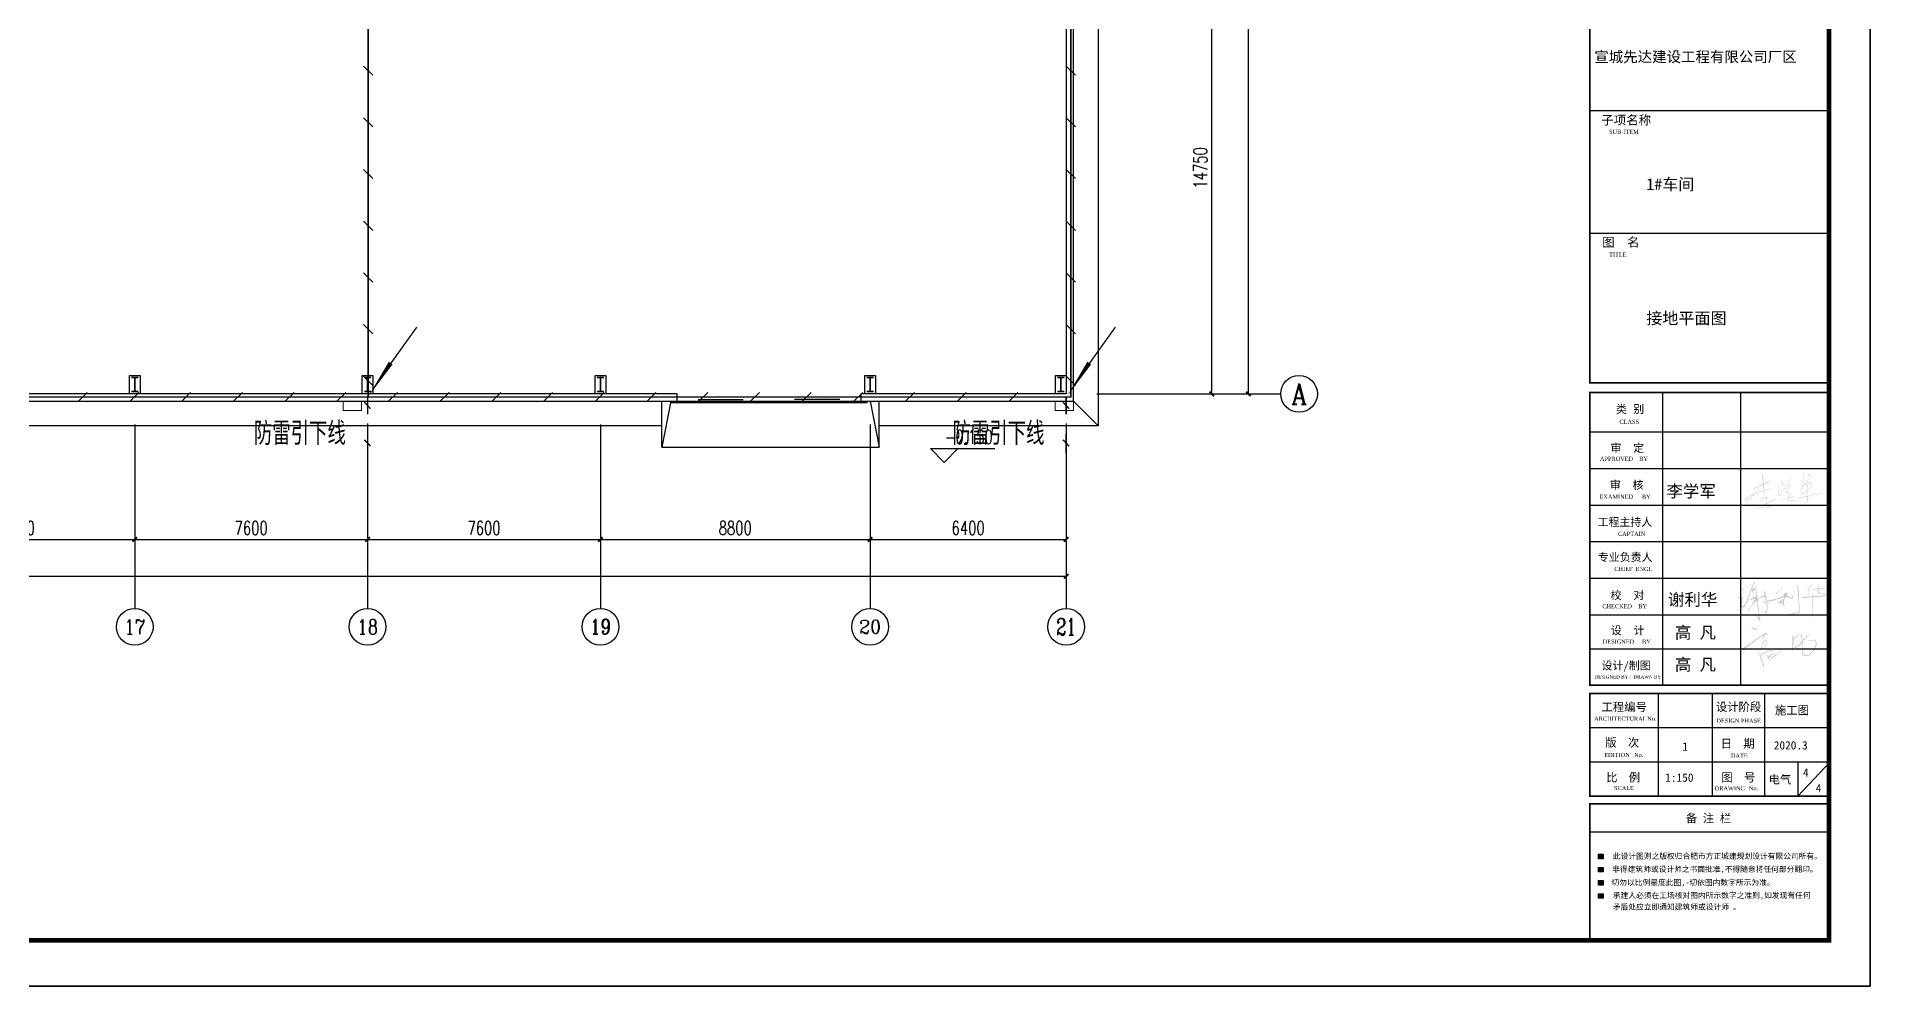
# Model space of a CAD drawing. Extents: x 54907 to 703237, y -798661 to -546661.
# Drawn here: x 195762 to 255607, y -798661 to -767673 of the extents above; entities that cross this region are included whole.
import ezdxf
from ezdxf.enums import TextEntityAlignment as Align

# ---------------------------------------------------------------- set-up
doc = ezdxf.new("R2010")
doc.units = 0
doc.header["$LTSCALE"] = 1000
doc.header["$MEASUREMENT"] = 0
for name, pattern in [('2', [1500.01, 1500, -0.01]), ('ACAD_ISO04W100', [30.5, 24, -3, 0.5, -3]), ('CENTER2', [28.575, 19.05, -3.175, 3.175, -3.175]), ('DASHDOT2', [0.5, 0.25, -0.125, 0, -0.125]), ('DOTE', [2.42, 2, -0.2, 0.02, -0.2])]:
    doc.linetypes.add(name, pattern=pattern)
for name, color, linetype in [('1', 140, 'Continuous'), ('AXIS', 3, 'Continuous'), ('AXIS_TEXT', 7, 'Continuous'), ('DIM_ELEV', 3, 'Continuous'), ('HATCH', 254, 'Continuous'), ('PUB_TEXT', 7, 'Continuous'), ('PUB_TITLE', 4, 'Continuous'), ('SHTLN', 4, 'Continuous'), ('STAIR', 2, 'Continuous'), ('TEXT', 7, 'Continuous'), ('WALL', 5, 'Continuous'), ('WINDOW', 4, 'Continuous'), ('WIRE', 4, 'Continuous'), ('WIRE-接地', 4, 'Continuous'), ('干线', 1, 'Continuous')]:
    doc.layers.add(name, color=color, linetype=linetype)
doc.layers.add('yichutu', color=7, linetype='Continuous', true_color=0xffffff, plot=False)
doc.styles.add('_HZTXT', font='txt.shx', dxfattribs={"width": 0.8, "bigfont": 'hztxt.shx'})
doc.styles.add('_TCH_AXIS', font='COMPLEX', dxfattribs={"bigfont": 'GBCBIG'})
doc.styles.add('_TCH_DIM', font='SIMPLEX', dxfattribs={"bigfont": 'GBCBIG'})
doc.styles.add('_TCH_DIM_T3', font='SIMPLEX', dxfattribs={"width": 0.705882, "bigfont": 'GBCBIG'})
doc.styles.add('COMPLEX', font='COMPLEX')
doc.styles.add('GHF', font='times.ttf')
doc.styles.add('STYLE1', font='simhei.ttf', dxfattribs={"width": 0.8})
doc.styles.add('仿宋', font='')
doc.styles.get('仿宋').set_extended_font_data('NSimSun')
doc.dimstyles.new('_TCH_ARCH&&150', dxfattribs={"dimtxt": 446.25, "dimasz": 150, "dimexe": 375, "dimexo": 450, "dimgap": 150, "dimtad": 1, "dimdec": 0, "dimzin": 0, "dimdsep": 46, "dimtxsty": '_TCH_DIM_T3', "dimblk": 'ARCHTICK', "dimcen": 0.09, "dimclrt": 7, "dimazin": 2, "dimtfac": 1, "dimtdec": 0, "dimtix": 1, "dimtmove": 2, "dimatfit": 3, "dimldrblk": 'ARCHTICK', "dimfxl": 0, "dimtolj": 1, "dimtzin": 0, "dimarcsym": 0})

# ---------------------------------------------------------------- blocks, each defined once
blk = doc.blocks.new('hrththe')
h = blk.add_hatch(color=2)
h.paths.add_polyline_path([(641672, -50401), (641728, -50401), (641728, -50809), (641672, -50809)])
h.paths.add_polyline_path([(641588, -50809), (641812, -50809), (641812, -50865), (641588, -50865)])
h.paths.add_polyline_path([(641588, -50345), (641812, -50345), (641812, -50401), (641588, -50401)])
at = {"layer": 'PUB_TEXT'}
for p, q in [((641523, -50911), (641523, -50311)), ((641523, -50311), (641873, -50311)), ((641873, -50311), (641873, -50911)), ((641873, -50911), (641523, -50911))]:
    blk.add_line(p, q, dxfattribs=at)
blk = doc.blocks.new('$TelecSys$00000008')
blk.add_line((0.4, 0.4), (-0.4, -0.4))
blk = doc.blocks.new('A$C68CB3DC8')
at = {"layer": '干线', "color": 3, "const_width": 30}
for points in [[(3494, 2747), (2846, 1842)], [(2423, 1222), (2423, 1222), (2423, 848)], [(2353, 1114), (2489, 972)], [(2423, 426), (2423, 0)], [(2424, 654), (2424, 632)], [(2353, 297), (2489, 154)]]:
    blk.add_lwpolyline(points, dxfattribs=at)
at = {"layer": '干线', "color": 3}
blk.add_lwpolyline([(2926, 1965, 100, 0, 0), (2430, 1226, 0, 0, 0)], format="xyseb", dxfattribs=at)
at = {"layer": '干线', "color": 3, "style": '_HZTXT', "width": 0.8}
blk.add_text('防雷引下线', height=500, dxfattribs=at).set_placement((-50, 184))
blk = doc.blocks.new('A$C6C2C53EF')
at = {"layer": 'WIRE', "linetype": 'ACAD_ISO04W100'}
blk.add_blockref('A$C68CB3DC8', (0, 0), dxfattribs=at)
blk = doc.blocks.new('A$C3D1F14FF')
at = {"layer": 'WIRE'}
blk.add_blockref('A$C6C2C53EF', (0, 0), dxfattribs=at)
blk = doc.blocks.new('A$C0C6F3D66')
at = {"layer": 'WIRE', "linetype": 'DASHDOT2'}
blk.add_blockref('A$C3D1F14FF', (0, 0), dxfattribs=at)
blk = doc.blocks.new('A$C00130645')
at = {"layer": 'WIRE', "linetype": 'DOTE'}
blk.add_blockref('A$C0C6F3D66', (0, 0), dxfattribs=at)
blk = doc.blocks.new('A$C64716EA1')
at = {"layer": 'WIRE', "linetype": 'DASHDOT2'}
blk.add_blockref('A$C00130645', (0, 0), dxfattribs=at)
blk = doc.blocks.new('A$C35FE38DF')
at = {"layer": 'WIRE', "linetype": '2'}
blk.add_blockref('A$C64716EA1', (0, 0), dxfattribs=at)
blk = doc.blocks.new('A$C0EB32356')
at = {"layer": 'WIRE', "linetype": '2', "xscale": 1.5, "yscale": 1.5, "zscale": 1.5}
blk.add_blockref('A$C35FE38DF', (0, 0), dxfattribs=at)
blk = doc.blocks.new('A$C44B31DE4')
at = {"layer": 'WIRE', "linetype": 'CENTER2'}
blk.add_blockref('A$C0EB32356', (0, 0), dxfattribs=at)
blk = doc.blocks.new('*U83')
at = {"layer": 'PUB_TEXT', "style": 'STYLE1'}
blk.add_text('备 注 栏', height=180, dxfattribs=at).set_placement((503976, -819747))
blk = doc.blocks.new('yct-1337-420-200550-63000-150-2010.0')
at = {"layer": 'yichutu', "color": 7, "true_color": 0xffffff}
blk.add_lwpolyline([(0, 0), (0, 63000), (200550, 63000), (200550, 0)], close=True, dxfattribs=at)
blk = doc.blocks.new('_ArchTick')
at = {"color": 0, "linetype": 'ByBlock', "const_width": 0.4}
blk.add_lwpolyline([(-0.5, -0.5), (0.5, 0.5)], dxfattribs=at)
blk = doc.blocks.new('*D193')
at = {"layer": 'AXIS', "color": 0, "lineweight": -2}
for p, q in [((230812, -764579), (234487, -764579)), ((234112, -779329), (234112, -764579)), ((230812, -779329), (234487, -779329))]:
    blk.add_line(p, q, dxfattribs=at)
at = {"layer": 'Defpoints', "color": 0}
for p in [(230362, -764579), (234112, -764579), (230362, -779329)]:
    blk.add_point(p, dxfattribs=at)
at = {"layer": 'AXIS', "color": 0, "lineweight": -2, "xscale": 150, "yscale": 150, "zscale": 150}
for p, rotation in [((234112, -764579), 90), ((234112, -779329), 270)]:
    blk.add_blockref('_ArchTick', p, dxfattribs=dict(at, rotation=rotation))
at = {"layer": 'AXIS', "color": 7, "insert": (233739, -771954), "char_height": 446.2, "attachment_point": 5, "rotation": 90, "style": '_TCH_DIM_T3'}
blk.add_mtext('\\A1;14750', dxfattribs=at)
blk = doc.blocks.new('*D195')
at = {"layer": 'AXIS', "color": 0, "lineweight": -2}
for p, q in [((230812, -749829), (235687, -749829)), ((235312, -779329), (235312, -749829)), ((230812, -779329), (235687, -779329))]:
    blk.add_line(p, q, dxfattribs=at)
at = {"layer": 'Defpoints', "color": 0}
for p in [(230362, -749829), (235312, -749829), (230362, -779329)]:
    blk.add_point(p, dxfattribs=at)
at = {"layer": 'AXIS', "color": 0, "lineweight": -2, "xscale": 150, "yscale": 150, "zscale": 150}
for p, rotation in [((235312, -749829), 90), ((235312, -779329), 270)]:
    blk.add_blockref('_ArchTick', p, dxfattribs=dict(at, rotation=rotation))
at = {"layer": 'AXIS', "color": 7, "insert": (234939, -764579), "char_height": 446.2, "attachment_point": 5, "rotation": 90, "style": '_TCH_DIM_T3'}
blk.add_mtext('\\A1;29500', dxfattribs=at)
blk = doc.blocks.new('*D235')
at = {"layer": 'AXIS', "color": 0, "lineweight": -2}
for p, q in [((191362, -780779), (191362, -784454)), ((198962, -780779), (198962, -784454)), ((191362, -784079), (198962, -784079))]:
    blk.add_line(p, q, dxfattribs=at)
at = {"layer": 'Defpoints', "color": 0}
for p in [(191362, -780329), (198962, -780329), (198962, -784079)]:
    blk.add_point(p, dxfattribs=at)
at = {"layer": 'AXIS', "color": 0, "lineweight": -2, "xscale": 150, "yscale": 150, "zscale": 150, "rotation": 180}
blk.add_blockref('_ArchTick', (191362, -784079), dxfattribs=at)
at = {"layer": 'AXIS', "color": 0, "lineweight": -2, "xscale": 150, "yscale": 150, "zscale": 150}
blk.add_blockref('_ArchTick', (198962, -784079), dxfattribs=at)
at = {"layer": 'AXIS', "color": 7, "insert": (195162, -783706), "char_height": 446.2, "attachment_point": 5, "style": '_TCH_DIM_T3'}
blk.add_mtext('\\A1;7600', dxfattribs=at)
blk = doc.blocks.new('*D236')
at = {"layer": 'AXIS', "color": 0, "lineweight": -2}
for p, q in [((198962, -780779), (198962, -784454)), ((206562, -780779), (206562, -784454)), ((198962, -784079), (206562, -784079))]:
    blk.add_line(p, q, dxfattribs=at)
at = {"layer": 'Defpoints', "color": 0}
for p in [(198962, -780329), (206562, -780329), (206562, -784079)]:
    blk.add_point(p, dxfattribs=at)
at = {"layer": 'AXIS', "color": 0, "lineweight": -2, "xscale": 150, "yscale": 150, "zscale": 150, "rotation": 180}
blk.add_blockref('_ArchTick', (198962, -784079), dxfattribs=at)
at = {"layer": 'AXIS', "color": 0, "lineweight": -2, "xscale": 150, "yscale": 150, "zscale": 150}
blk.add_blockref('_ArchTick', (206562, -784079), dxfattribs=at)
at = {"layer": 'AXIS', "color": 7, "insert": (202762, -783706), "char_height": 446.2, "attachment_point": 5, "style": '_TCH_DIM_T3'}
blk.add_mtext('\\A1;7600', dxfattribs=at)
blk = doc.blocks.new('*D237')
at = {"layer": 'AXIS', "color": 0, "lineweight": -2}
for p, q in [((206562, -780779), (206562, -784454)), ((214162, -780779), (214162, -784454)), ((206562, -784079), (214162, -784079))]:
    blk.add_line(p, q, dxfattribs=at)
at = {"layer": 'Defpoints', "color": 0}
for p in [(206562, -780329), (214162, -780329), (214162, -784079)]:
    blk.add_point(p, dxfattribs=at)
at = {"layer": 'AXIS', "color": 0, "lineweight": -2, "xscale": 150, "yscale": 150, "zscale": 150, "rotation": 180}
blk.add_blockref('_ArchTick', (206562, -784079), dxfattribs=at)
at = {"layer": 'AXIS', "color": 0, "lineweight": -2, "xscale": 150, "yscale": 150, "zscale": 150}
blk.add_blockref('_ArchTick', (214162, -784079), dxfattribs=at)
at = {"layer": 'AXIS', "color": 7, "insert": (210362, -783706), "char_height": 446.2, "attachment_point": 5, "style": '_TCH_DIM_T3'}
blk.add_mtext('\\A1;7600', dxfattribs=at)
blk = doc.blocks.new('*D238')
at = {"layer": 'AXIS', "color": 0, "lineweight": -2}
for p, q in [((214162, -780779), (214162, -784454)), ((222962, -780779), (222962, -784454)), ((214162, -784079), (222962, -784079))]:
    blk.add_line(p, q, dxfattribs=at)
at = {"layer": 'Defpoints', "color": 0}
for p in [(214162, -780329), (222962, -780329), (222962, -784079)]:
    blk.add_point(p, dxfattribs=at)
at = {"layer": 'AXIS', "color": 0, "lineweight": -2, "xscale": 150, "yscale": 150, "zscale": 150, "rotation": 180}
blk.add_blockref('_ArchTick', (214162, -784079), dxfattribs=at)
at = {"layer": 'AXIS', "color": 0, "lineweight": -2, "xscale": 150, "yscale": 150, "zscale": 150}
blk.add_blockref('_ArchTick', (222962, -784079), dxfattribs=at)
at = {"layer": 'AXIS', "color": 7, "insert": (218562, -783706), "char_height": 446.2, "attachment_point": 5, "style": '_TCH_DIM_T3'}
blk.add_mtext('\\A1;8800', dxfattribs=at)
blk = doc.blocks.new('*D239')
at = {"layer": 'AXIS', "color": 0, "lineweight": -2}
for p, q in [((222962, -780779), (222962, -784454)), ((229362, -780779), (229362, -784454)), ((222962, -784079), (229362, -784079))]:
    blk.add_line(p, q, dxfattribs=at)
at = {"layer": 'Defpoints', "color": 0}
for p in [(222962, -780329), (229362, -780329), (229362, -784079)]:
    blk.add_point(p, dxfattribs=at)
at = {"layer": 'AXIS', "color": 0, "lineweight": -2, "xscale": 150, "yscale": 150, "zscale": 150, "rotation": 180}
blk.add_blockref('_ArchTick', (222962, -784079), dxfattribs=at)
at = {"layer": 'AXIS', "color": 0, "lineweight": -2, "xscale": 150, "yscale": 150, "zscale": 150}
blk.add_blockref('_ArchTick', (229362, -784079), dxfattribs=at)
at = {"layer": 'AXIS', "color": 7, "insert": (226162, -783706), "char_height": 446.2, "attachment_point": 5, "style": '_TCH_DIM_T3'}
blk.add_mtext('\\A1;6400', dxfattribs=at)
blk = doc.blocks.new('*D240')
at = {"layer": 'AXIS', "color": 0, "lineweight": -2}
for p, q in [((77362, -780779), (77362, -785654)), ((229362, -780779), (229362, -785654)), ((77362, -785279), (229362, -785279))]:
    blk.add_line(p, q, dxfattribs=at)
at = {"layer": 'Defpoints', "color": 0}
for p in [(77362, -780329), (229362, -780329), (229362, -785279)]:
    blk.add_point(p, dxfattribs=at)
at = {"layer": 'AXIS', "color": 0, "lineweight": -2, "xscale": 150, "yscale": 150, "zscale": 150, "rotation": 180}
blk.add_blockref('_ArchTick', (77362, -785279), dxfattribs=at)
at = {"layer": 'AXIS', "color": 0, "lineweight": -2, "xscale": 150, "yscale": 150, "zscale": 150}
blk.add_blockref('_ArchTick', (229362, -785279), dxfattribs=at)
at = {"layer": 'AXIS', "color": 7, "insert": (153362, -784906), "char_height": 446.2, "attachment_point": 5, "style": '_TCH_DIM_T3'}
blk.add_mtext('\\A1;152000', dxfattribs=at)
blk = doc.blocks.new('_AXISO')
blk.add_circle((0, 0), 0.5)
at = {"layer": 'AXIS_TEXT', "style": 'COMPLEX', "width": 1.041667}
blk.add_attdef('A', text='', height=0.56, dxfattribs=at).set_placement((-0.25, -0.28), (0.25, -0.28), align=Align.FIT)
blk = doc.blocks.new('$DorLib2D$00000130')
at = {"color": 0, "linetype": 'Continuous'}
for p, q in [((-0.5333, 0.6601), (-0.5333, 0.5127)), ((0, 0.6601), (-0.5333, 0.6601)), ((0, 0.5127), (0, 0.6601)), ((0.5333, 0.6601), (0, 0.6601)), ((0.5333, 0.6601), (0.5333, 0.5127)), ((0, 0.5127), (-0.5333, 0.5127)), ((0.5333, 0.5127), (0, 0.5127)), ((-0.3853, 0.2694), (-0.1396, 0.2694)), ((-0.3853, 0.2694), (-0.2999, 0.2144)), ((-0.2999, 0.2144), (-0.2999, 0.2694)), ((0.3853, 0.2694), (0.1396, 0.2694)), ((0.2999, 0.2144), (0.2999, 0.2694)), ((0.3853, 0.2694), (0.2999, 0.2144))]:
    blk.add_line(p, q, dxfattribs=at)

msp = doc.modelspace()

# ---------------------------------------------------------------- hatches: boundary and pattern name
for points in [[(246738.2, -794497.8), (246882.3, -794497.8), (246882.3, -794353.8), (246738.2, -794353.8)], [(246738.2, -794926.7), (246882.3, -794926.7), (246882.3, -794782.8), (246738.2, -794782.8)], [(246738.2, -795355.7), (246882.3, -795355.7), (246882.3, -795211.7), (246738.2, -795211.7)], [(246738.2, -795784.6), (246882.3, -795784.6), (246882.3, -795640.7), (246738.2, -795640.7)]]:
    msp.add_hatch(color=256).paths.add_polyline_path(points)
at = {"layer": 'HATCH'}
h = msp.add_hatch(color=256, dxfattribs=at)
h.paths.add_polyline_path([(253188.2, -782816.7), (253183.9, -782819.7), (252950, -782815.7), (252867.3, -782813.2), (252753.4, -782809.4), (252731.8, -782806.5), (252752.3, -782798.5), (252907.1, -782755.3), (252910.5, -782784.3), (252929.3, -782796.3), (253049, -782802.7), (253100.7, -782804.3), (253132.7, -782807.4), (253150.6, -782807.1), (253165.3, -782810.2), (253184.3, -782812.5)], flags=16)
h.paths.add_polyline_path([(253564.9, -782465.6), (253549.9, -782474.7), (253541.8, -782455.6), (253557.9, -782317.4), (253572.9, -782264.3), (253602, -782244.3), (253638.1, -782249.3), (253681.2, -782262.3), (253679.2, -782300.4), (253637.1, -782373.5), (253590, -782442.6)], flags=16)
h.paths.add_polyline_path([(253590.3, -781961.5), (253563.5, -781962), (253553.1, -781973.6), (253549.4, -781971.1), (253553.7, -781953.4), (253567.1, -781944.8), (253592.2, -781947.3), (253639.3, -781958.9), (253653.4, -781987), (253653.4, -782005.4), (253647.3, -782035.3), (253635.1, -782058.6), (253512.5, -782251.1), (253432.2, -782323), (253393.9, -782362.5), (253367.5, -782399.6), (253356.7, -782443.9), (253345.9, -782484.7), (253338.7, -782535), (253333.9, -782578.1), (253345.9, -782587.7), (253399.9, -782581.7), (253449, -782562.5), (253487.4, -782541), (253512.5, -782501.4), (253523.3, -782465.5), (253535.3, -782428.4), (253537.7, -782387.7), (253537.7, -782339.7), (253552.1, -782275.1), (253573.7, -782236.7), (253618, -782227.2), (253701.9, -782251.1), (253694, -782279), (253674.3, -782343.3), (253630, -782418.8), (253597.6, -782463.1), (253552.1, -782489.5), (253556.9, -782629.6), (253566.5, -782663.1), (254063.8, -782548.8), (254042, -782570.6), (253571.8, -782673.3), (253575.4, -782716.7), (253575.4, -782750.6), (253575.4, -782791.6), (253565.7, -782825.5), (253547.6, -782854.5), (253484.7, -782844.8), (253506.5, -782819.4), (253521.5, -782832.3), (253553.6, -782813.4), (253552.4, -782733.7), (253557.2, -782678.1), (253218.8, -782759), (253235.7, -782739.7), (253360.2, -782709.5), (253501.6, -782675.7), (253554.8, -782661.2), (253547.6, -782616.5), (253536.5, -782548.1), (253541.5, -782506.6), (253528.2, -782496.9), (253519.3, -782521), (253467.3, -782566.8), (253413.7, -782592.4), (253385.7, -782598.6), (253342.2, -782597.9), (253327.5, -782586.2), (253328.2, -782549.7), (253343.8, -782437.2), (253364, -782374.3), (253389.6, -782335.5), (253505.6, -782227.4), (253549, -782169.3), (253600.2, -782094.5), (253624.8, -782043.3), (253632.7, -782006.8), (253629.8, -781989.1), (253611, -781969.4)])
h.paths.add_polyline_path([(253426.6, -781973.4), (253412, -781948.8), (253417.1, -782012.4), (253412, -782086.2), (253391.6, -782159.9), (253386.6, -782208.3), (253373.8, -782276.9), (253373.8, -782292.2), (253401.8, -782218.4), (253424.7, -782096.4)], flags=17)
h.paths.add_polyline_path([(252201.1, -782927.8), (252192.5, -782933.7), (251962.9, -783049.5), (252066.2, -783038.9), (252129.4, -783040.2), (252284.6, -783040.2), (252355.7, -783035), (252380.7, -783035), (252339.3, -783021.2), (252293.2, -783011.3), (252247.8, -782997.5), (252224.8, -782979.8), (252209.6, -782955.4)], flags=16)
h.paths.add_polyline_path([(252029.7, -782782.2), (251958.7, -782781.1), (252076.6, -782758.7), (252119.7, -782723.2), (252156.4, -782708.1), (252210.9, -782697.9), (252247.6, -782699.2), (252246.4, -782735.9), (252228.6, -782785.3), (252221, -782829.6), (252208.4, -782880.2), (252209.6, -782908.1), (252499.7, -782749.8), (252502.2, -782768.8), (252214.7, -782923.3), (252214.5, -782938.4), (252228.3, -782977.4), (252273.9, -782994.5), (252335.7, -783011.6), (252374.8, -783011.6), (252394.3, -783021.3), (252397.6, -783029.5), (252397.6, -783043.3), (252286.1, -783049.8), (252209.6, -783051.4), (252120.1, -783051.4), (252043.6, -783049.8), (251990.7, -783056.3), (251919, -783059.5), (251836, -783068.5), (251815.7, -783068.5), (251815.7, -783057.9), (251870.2, -783052.2), (251912.5, -783050.6), (251956.5, -783045.7), (252015.9, -783018.9), (252200.6, -782915.6), (252204.7, -782832.7), (252224.2, -782768.4), (252224.2, -782727.7), (252203.1, -782713.9), (252177.8, -782722), (252141.2, -782736.7), (252112.7, -782757), (252067.2, -782774.1)])
h.paths.add_polyline_path([(252333.1, -782420.9), (252319.9, -782422.7), (252189.8, -782470.8), (251967.6, -782540.1), (251779.4, -782609.4), (251603.9, -782698.5), (251504.9, -782764.9), (251553, -782781.9), (251629.4, -782759.3), (251697.3, -782704.1), (251745.4, -782671.6), (251811.9, -782605.1), (251988.8, -782410), (251993.8, -782414.6), (251928, -782496.1), (251827.5, -782606.6), (251796.4, -782646.2), (251708.6, -782722.5), (251628, -782779.1), (251564.3, -782793.2), (251524.7, -782789), (251497.8, -782769.2), (251516.2, -782733.8), (251695.9, -782630.6), (251823.3, -782572.6), (251896.8, -782545.8), (252181.4, -782452.3), (252281.9, -782425), (252325.6, -782415), (252347.5, -782415), (252371.1, -782420.2), (252372.6, -782426.7), (252334.6, -782459.9), (252321.8, -782473.3), (252303.7, -782486.2), (252316.8, -782470.4), (252348.6, -782441.2), (252362.4, -782426.4)])
h.paths.add_polyline_path([(251835.9, -782420.2), (251785.7, -782420.7), (252094.4, -782283.6), (252077.2, -781857.6), (252104.2, -782019.2), (252121.3, -782268.9), (252356.5, -782146.5), (252329.6, -782188.1), (252131.1, -782288.5), (252153.2, -782689.9), (252133.6, -782587.1), (252118.9, -782418.2), (252104.2, -782305.6)])
h.paths.add_polyline_path([(252628.1, -782350.7), (252657.6, -782289.1), (252613.9, -782356), (252609.8, -782425.7), (252596.1, -782514.6), (252607, -782589.7), (252633, -782655.3), (252663.1, -782640.3), (252680.9, -782606.1), (252708.2, -782559.7), (252782.1, -782464), (252860, -782358.8), (252892.9, -782328.7), (252927.1, -782313.7), (252957.2, -782315), (252951.7, -782354.7), (252924.3, -782394.3), (252897, -782436.7), (252869.6, -782474.9), (252850.5, -782514.6), (252861.4, -782531), (252927.1, -782558.3), (252954.4, -782587), (252955.8, -782623.9), (252938, -782655.3), (252923, -782690.9), (252901.1, -782741.4), (252884.7, -782753.7), (252693.2, -782812.5), (253191.8, -782829), (253193.1, -782806.8), (253152.5, -782800.2), (253092.6, -782796.1), (252990, -782793.4), (252944.8, -782787.9), (252929.4, -782786), (252917.5, -782746.9), (252947.6, -782726.4), (252979, -782726.4), (253052.9, -782703.2), (253085.7, -782686.8), (253092.6, -782663.5), (253062.5, -782677.2), (253052.6, -782681.7), (253021.4, -782697.7), (252988.6, -782703.2), (252957.2, -782714.1), (252927.1, -782720.9), (252966.7, -782630.7), (252979, -782581.5), (252961.3, -782559.7), (252927.1, -782533.7), (252873.7, -782513.2), (252900, -782444.8), (252957.2, -782373.8), (252969.5, -782331.4), (252969.5, -782295.9), (252931.2, -782295.9), (252872.4, -782320.5), (252793, -782428.5), (252716.4, -782526.9), (252677, -782589), (252652.4, -782625.8), (252638.3, -782632), (252630.6, -782614.4), (252611.1, -782537.2), (252611.9, -782450.2), (252623.4, -782380)])
h.paths.add_polyline_path([(253031.4, -782072.2), (253035.8, -782023.3), (253003.2, -782108), (252960.8, -782167.7), (252910.8, -782228.6), (252868.4, -782269.8), (252915.1, -782244.9), (252979.3, -782162.3)])
h.paths.add_polyline_path([(252823.8, -782207.9), (252816.4, -782160.6), (252827.1, -782181.9), (252832.8, -782193.1), (252843.4, -782199.2), (252861.9, -782191.6), (252878.2, -782186.2), (252873.8, -782210.1), (252853.2, -782210.1)])
h.paths.add_polyline_path([(252738.5, -782192.7), (252687.8, -782150.3), (252743.6, -782268.5), (252774.1, -782329.6), (252777.4, -782304.3)])
h = msp.add_hatch(color=256, dxfattribs=at)
h.paths.add_polyline_path([(252751.9, -786126.8), (252754.6, -786066.8), (252710.6, -786108.2)], flags=16)
h.paths.add_polyline_path([(253732, -785837.6), (253712.7, -785864.7), (253712.2, -785936), (253399, -785960.8), (253393.2, -785991.6), (253477.9, -785985.8), (253655.1, -785971.1), (253711.9, -785966.6), (253706.9, -786632.1), (253718.5, -786555.1), (253731.9, -786245.5), (253737.7, -786060.8), (253739.8, -785964.4), (253859, -785955.1), (254226.6, -785926.2), (254222.7, -785895.4), (253739.4, -785933.8), (253739, -785896.1), (253739, -785863.4)])
h.paths.add_polyline_path([(253711, -785736.7), (253742.7, -785708.8), (253846.4, -785683.3), (253894.1, -785666.3), (253894.1, -785577.9), (253890.7, -785547.3), (253909.4, -785525.2), (253909.4, -785557.5), (253911.1, -785635.7), (253921.3, -785676.5), (254135.7, -785649.3), (254127.1, -785674.8), (253917.9, -785702), (253909.4, -785725.8), (253929.8, -785780.2), (253984.2, -785826.1), (254040.4, -785826.1), (254137.4, -785822.7), (254154.4, -785831.2), (254127.1, -785851.6), (254055.7, -785843.1), (254003, -785836.3), (253924.7, -785836.3), (253900.9, -785785.3), (253880.5, -785707.1), (253857.3, -785706.9), (253770.5, -785718.3), (253747.8, -785729.7)])
h.paths.add_polyline_path([(253697.5, -785575.3), (253721.4, -785520.1), (253587, -785681.5), (253481.9, -785745.4), (253416.8, -785784.9), (253584.8, -785701), (253593.5, -785803.8), (253592.4, -785880.7), (253591.9, -785919.7), (253605.4, -785910), (253598.9, -785699.9)])
h.paths.add_polyline_path([(253231.4, -785578.8), (253199.6, -785560.4), (253245.3, -785774.7), (253256.7, -786087.1), (253279.5, -786347), (253279.5, -786424.6), (253227, -786461.1), (253094.7, -786488.4), (252955.5, -786520.3), (252921.3, -786536.3), (252896.2, -786581.9), (252957.8, -786563.7), (253110.7, -786511.2), (253295.5, -786463.3), (253304.6, -786337.9), (253281.8, -786098.5), (253279.5, -785774.7), (253254.9, -785663.8)])
h.paths.add_polyline_path([(252745.8, -785639.4), (252745.8, -785618.5), (252495.3, -785880.4), (252545.4, -785861.8), (252694.5, -785696.5)], flags=17)
h.paths.add_polyline_path([(251360.6, -785985.9), (251208.9, -786014.1), (251280.6, -785986), (251336.8, -785952.3), (251397.2, -785957.9), (251443.6, -785983.2), (251419.7, -786045), (251416.9, -786094.1), (251416.9, -786150.3), (251416.9, -786210.6), (251435.1, -786256.9), (251466, -786249.9), (251541.9, -786158.7), (251745.6, -785609.8), (251734.4, -785542.4), (251737.2, -785505.9), (251744.2, -785549.4), (251752.6, -785583.1), (251843.9, -785451.1), (251848.2, -785475), (251825.7, -785519.9), (251776.5, -785573.3), (251769.5, -785632.2), (251770.9, -785702.4), (251797.6, -785709.4), (251836.9, -785657.5), (251856.6, -785626.6), (251874.9, -785710.8), (251894.5, -785814.7), (251905.8, -785886.3), (251911.4, -785931.2), (251933.9, -785956.5), (251917, -786004.2), (251932.5, -786028.1), (251974.6, -785987.4), (252074.3, -785924.2), (252130.5, -785914.4), (252161.5, -785897.6), (252117.9, -785804.9), (252117.9, -785755.8), (252165.7, -785816.1), (252217.6, -785963.5), (252223.3, -786025.3), (252237.3, -786080.1), (252555.2, -786009.5), (252760.2, -785930), (252792.1, -785864.6), (252809.7, -785811.6), (252894.6, -785818.7), (252894.6, -785905.2), (252857.5, -785912.3), (252938.8, -785926.4), (252993.6, -785965.3), (253023.6, -786004.2), (253094.3, -785855.8), (253094.3, -785915.8), (253080.2, -785970.6), (253051.9, -786016.5), (252991.8, -786013), (252949.4, -785983), (252910.5, -785956.5), (252869.8, -785956.5), (252818.6, -785991.8), (252797.4, -786034.2), (252792.1, -786108.4), (252795.6, -786194.9), (252797.4, -786239.2), (252800.9, -786304.5), (252770.8, -786228.5), (252763.8, -786203.8), (252732, -786161.4), (252666.6, -786163.1), (252633, -786163.1), (252587, -786152.5), (252613.5, -786133.1), (252664.8, -786073.1), (252712.5, -786048.3), (252765.5, -786020.1), (252809.7, -785970.6), (252754.9, -785970.6), (252684.2, -786007.7), (252571.1, -786034.2), (252482.7, -786069.5), (252355.4, -786092.5), (252293.6, -786108.4), (252249.4, -786119), (252242.3, -786177.3), (252242.3, -786221.4), (252260, -786267.4), (252260, -786300.9), (252249.4, -786369.8), (252239.6, -786433), (252214, -786498.8), (252155.9, -786476.1), (252159.2, -786392.8), (252180.4, -786445.8), (252210.5, -786458.1), (252231.7, -786302.7), (252226.4, -786239.1), (252217.5, -786202), (252215.8, -786161.4), (252184, -786161.4), (252153.9, -786157.8), (252141.5, -786150.8), (252123.1, -786140.2), (252116.8, -786117.2), (252122.1, -786089), (252146.8, -786119), (252173.4, -786126.1), (252217.5, -786133.1), (252228.2, -786117.2), (252221.1, -786080.1), (252208.7, -786051.9), (252192.5, -786014.9), (252169.8, -785961.8), (252146.8, -785951.2), (252077.9, -785965.3), (252021.3, -785986.5), (251978.9, -786004.2), (251952.4, -786046.6), (251934.2, -786075.6), (251930.3, -786147.6), (251973.1, -786404.1), (252017.8, -786757), (251975.2, -786714.4), (251847.3, -786526.1), (251952.8, -786631.5), (251981.9, -786595.6), (251896.7, -786122.6), (251878.8, -786077.8), (251802.5, -786169.7), (251686.2, -786309.8), (251649.9, -786389.4), (251609.6, -786420.8), (251605.1, -786375.9), (251672.4, -786313.1), (251750.9, -786196.6), (251818.2, -786057.6), (251856.3, -786017.2), (251827.2, -786006), (251741.9, -786035.2), (251665.6, -786071), (251652.2, -786077.8), (251676.9, -786032.9), (251762.1, -785988.1), (251818.9, -785958.2), (251867.5, -785943.3), (251885.5, -785862.6), (251869.8, -785793.1), (251863.1, -785750.5), (251845.1, -785721.3), (251795.8, -785752.7), (251784.5, -785817.7), (251795.8, -785882.7), (251777.8, -785898.4), (251773.3, -785860.3), (251759.9, -785802), (251744.2, -785741.5), (251730.7, -785723.6), (251661.2, -785918.6), (251596.1, -786122.6), (251519.8, -786248.1), (251490.7, -786297.5), (251398.7, -786293), (251389.7, -786221.2), (251394.2, -786113.6), (251385.2, -786010.5)])
h.paths.add_polyline_path([(251511, -785762.8), (251457.6, -785731.9), (251407, -785703.8), (251457.6, -785694)], flags=17)
h = msp.add_hatch(color=256, dxfattribs=at)
h.paths.add_polyline_path([(253151.2, -787270.7), (253142.4, -787278.3), (253119.9, -787290), (253101.9, -787291.8), (253091.1, -787274.7), (253091.1, -787236.1), (253096.5, -787210), (253085.7, -787193), (253062.3, -787232.5), (253058.7, -787266.6), (253061.4, -787307.1), (253062.3, -787365.5), (253062.3, -787416.7), (253058.1, -787504.8), (253062.3, -787619.1), (253059.5, -787678.3), (253055.2, -787720.6), (253076.6, -787722.7), (253079.2, -787675.5), (253096.2, -787565.5), (253100.4, -787513.3), (253100.4, -787458.3), (253103.2, -787370.8), (253104.6, -787334.2), (253123, -787315.8), (253172.4, -787293.3), (253209.1, -787252.4), (253244.3, -787218.5), (253293.7, -787205.8), (253341.7, -787225.6), (253368.5, -787291.9), (253372.8, -787359.6), (253372.8, -787394.8), (253334.7, -787452.6), (253300.8, -787490.7), (253228.8, -787542.9), (253147, -787586.6), (253121.6, -787619.1), (253149.8, -787626.1), (253204.8, -787588), (253264.1, -787551.4), (253331.9, -787510.5), (253375.6, -787473.8), (253381.2, -787545.7), (253377, -787647.3), (253374.2, -787703.7), (253379.8, -787774.2), (253401, -787836.3), (253439.1, -787868.7), (253502.6, -787891.3), (253615.5, -787865.9), (253673.4, -787809.5), (253722.8, -787757.3), (253753.9, -787722), (253801.8, -787645.9), (253841.4, -787576.8), (253854.1, -787504.8), (253851.2, -787444.2), (253816, -787384.9), (253755.3, -787363.8), (253710.1, -787361), (253615.5, -787366.6), (253571.8, -787387.8), (253552, -787408.9), (253607.1, -787386.4), (253684.7, -787375.1), (253779.3, -787392), (253824.4, -787439.9), (253825.8, -787499.2), (253800.4, -787583.8), (253753.9, -787664.2), (253712.9, -787727.7), (253691.8, -787765.7), (253642.4, -787806.6), (253580.3, -787846.1), (253537.9, -787861.6), (253480, -787851.8), (253423.6, -787801), (253398.2, -787723.4), (253394, -787637.4), (253401, -787521.7), (253396.8, -787466.7), (253401, -787437.1), (253412.3, -787401.9), (253423.2, -787367.9), (253474.4, -787338.4), (253509.7, -787284.8), (253567.6, -787236.9), (253626.8, -787155.1), (253629.7, -787118.4), (253611.3, -787148), (253577.4, -787196), (253528, -787236.9), (253498.4, -787270.7), (253465.9, -787301.7), (253434.9, -787321.5), (253410.9, -787341.2), (253388.3, -787359.6), (253388.3, -787328.5), (253392.5, -787282), (253389.7, -787238.3), (253368.5, -787200.2), (253338.9, -787183.3), (253289.5, -787181.8), (253244.3, -787201.6), (253196.4, -787228.4), (253168.7, -787243.8)])
h.paths.add_polyline_path([(252394.7, -787702.7), (252377.5, -787706.5), (252322.2, -787723.5), (252217.3, -787761.7), (252086.1, -787830.8), (252007.5, -787876.4), (252033, -787920.4), (252069.9, -788011), (252084, -788059.2), (252103.9, -788128.6), (252112.4, -788161.2), (252123.7, -788190.9), (252123.7, -788172.5), (252122.3, -788138.5), (252125.1, -788114.4), (252125.1, -788083.3), (252128, -788060.6), (252142.1, -788061), (252142.1, -788078.7), (252137.7, -788155.8), (252137.7, -788211), (252148.7, -788248.5), (252159.8, -788277.1), (252128.9, -788257.3), (252095.8, -788182.3), (252069.3, -788087.5), (252020.7, -787977.3), (251989.9, -787873.6), (251952.3, -787796.5), (251952.3, -787734.7), (251976.6, -787765.6), (251996.5, -787862.6), (252024.5, -787834), (252078.4, -787802.8), (252142.1, -787773), (252204.5, -787744.7), (252285.3, -787709.3), (252337.8, -787695.1), (252381.7, -787688.1), (252394.5, -787691), (252406.9, -787696.7), (252426.1, -787713.5), (252436.9, -787734.5), (252446.8, -787761), (252460.4, -787791.4), (252458.7, -787798.8), (252452.8, -787797.5), (252448.6, -787785.1), (252435.2, -787761.6), (252421.8, -787739.9), (252412.4, -787721.5), (252404.1, -787708.8)])
h.paths.add_polyline_path([(252339.7, -787868.8), (252332.3, -787888.9), (252352.3, -787904.7), (252359.7, -787922.7), (252360.8, -787943.8), (252402, -787916.4), (252451.7, -787886.8), (252476, -787865.7), (252462.3, -787844.5), (252423.1, -787842.4), (252379.8, -787842.4)], flags=16)
h.paths.add_polyline_path([(252320.6, -787853), (252291.2, -787887.4), (252258.3, -787867.7), (252243.5, -787843), (252230.4, -787831.5), (252236.9, -787889), (252266.5, -787928.5), (252284.6, -787986), (252296.2, -788025.5), (252292.9, -788068.2), (252317.5, -788046.9), (252317.5, -787999.2), (252304.4, -787959.7), (252302.7, -787918.6), (252320.8, -787897.3), (252347.2, -787926.8), (252352.1, -787982.7), (252362, -787982.7), (252411.3, -787956.4), (252464, -787912.1), (252491.9, -787890.7), (252546.2, -787854.5), (252597.2, -787816.7), (252633.4, -787777.2), (252661.4, -787737.8), (252679.5, -787709.8), (252695.9, -787660.5), (252684.4, -787639.2), (252673.6, -787673.4), (252646.2, -787723.1), (252606, -787786.4), (252554.2, -787823.4), (252534.2, -787837.7), (252483.4, -787838.2), (252465.4, -787829.7), (252417.9, -787823.4), (252367.1, -787815), (252352.3, -787815)])
h.paths.add_polyline_path([(252042.2, -787591), (252024.8, -787636.7), (252034.4, -787645.2), (252059.9, -787627.5), (252058.8, -787583.2), (252097.6, -787490.3), (252128.6, -787439.4), (252170.7, -787396.2), (252208.3, -787391.8), (252222.7, -787428.3), (252208.3, -787471.5), (252190.6, -787512.4), (252171.8, -787542.3), (252159.6, -787571.1), (252171.8, -787576.6), (252190.6, -787560), (252210.5, -787517.9), (252227.1, -787467), (252237.1, -787423.9), (252231.6, -787396.2), (252221.6, -787371.8), (252189.5, -787370.7), (252161.8, -787379.6), (252138.5, -787387.3), (252077.6, -787472.6), (252074.3, -787492.5), (252059.9, -787520.2), (252046.6, -787557.8)], flags=17)
h.paths.add_polyline_path([(251421.8, -787660.9), (251382.9, -787632.7), (251457.5, -787619.9), (251649.5, -787494.1), (251967.2, -787259.7), (252073.9, -787202.2), (252180.5, -787134), (252214.6, -787112.7), (252244.5, -787140.4), (252216.8, -787178.7), (252159.2, -787208.6), (252129.3, -787259.7), (252116.5, -787310.9), (252103.7, -787376.9), (252093.1, -787406.8), (252093.1, -787370.5), (252093.1, -787325.8), (252097.3, -787278.9), (252112.3, -787242.7), (252108, -787208.6), (252067.5, -787238.4), (251933.1, -787325.8), (251820.1, -787415.3), (251664.4, -787528.2), (251585.5, -787590), (251500.2, -787643.3)])
h.paths.add_polyline_path([(251777.4, -786957.1), (251728.4, -786961.4), (251751.8, -786993.3), (251807.3, -786999.7), (251911.8, -787046.6), (251935.5, -787057.2), (251903.3, -787010.4), (251835, -786972)])

# ---------------------------------------------------------------- linework, layer by layer
at = {"color": 2}
msp.add_line((229602, -779568.7), (230402, -780368.7), dxfattribs=at)
for points in [[(230402, -762528.7), (230402, -780368.7), (223262, -780368.7)], [(216162, -780368.7), (84962, -780368.7)]]:
    msp.add_lwpolyline(points, dxfattribs=at)
at = {"const_width": 30}
for points in [[(206362, -779568.7), (206362, -779868.7), (205762, -779868.7), (205762, -779568.7)], [(229602, -779568.7), (229602, -779868.7), (229002, -779868.7), (229002, -779568.7)]]:
    msp.add_lwpolyline(points, dxfattribs=at)
for points in [[(246738.2, -794353.8), (246882.3, -794353.8), (246882.3, -794497.8), (246738.2, -794497.8)], [(246738.2, -794782.8), (246882.3, -794782.8), (246882.3, -794926.7), (246738.2, -794926.7)], [(246738.2, -795211.7), (246882.3, -795211.7), (246882.3, -795355.7), (246738.2, -795355.7)], [(246738.2, -795640.7), (246882.3, -795640.7), (246882.3, -795784.6), (246738.2, -795784.6)]]:
    msp.add_lwpolyline(points, close=True)
at = {"layer": '1'}
msp.add_line((247125.2, -792704.1), (254296.6, -792704.1), dxfattribs=at)
at = {"layer": 'AXIS'}
for p, q in [((230362, -779328.7), (236362, -779328.7)), ((198962, -780328.7), (198962, -786328.7)), ((206562, -780328.7), (206562, -786328.7)), ((214162, -780328.7), (214162, -786328.7)), ((222962, -780328.7), (222962, -786328.7)), ((229362, -780328.7), (229362, -786328.7))]:
    msp.add_line(p, q, dxfattribs=at)
at = {"layer": 'DIM_ELEV'}
for p, q in [((225380.4, -781566), (224930.4, -781116)), ((224930.4, -781116), (227033.2, -781116)), ((225380.4, -781566), (225830.4, -781116))]:
    msp.add_line(p, q, dxfattribs=at)
at = {"layer": 'PUB_TITLE', "color": 4}
for p, q in [((246448.5, -770087.3), (254296.6, -770087.3)), ((246448.5, -774084.6), (254296.6, -774084.6)), ((246448.5, -778969.9), (254296.6, -778969.9)), ((248827.1, -779287.4), (248827.1, -788838.7)), ((251374.5, -779287.4), (251374.5, -788838.7)), ((246448.5, -780569.5), (254296.6, -780569.5)), ((246448.5, -781763.5), (254296.6, -781763.5)), ((246448.5, -782957.4), (254296.6, -782957.4)), ((246448.5, -784151.3), (254296.6, -784151.3)), ((246448.5, -785345.2), (254296.6, -785345.2)), ((246448.5, -786539.1), (254296.6, -786539.1)), ((246448.5, -787644.8), (254296.6, -787644.8)), ((246448.5, -789100.8), (254296.6, -789100.8)), ((246448.5, -789100.8), (254296.6, -789100.8)), ((248677.8, -789100.8), (248677.8, -792458.7)), ((250443.1, -789100.8), (250443.1, -792458.7)), ((252148.9, -789100.8), (252148.9, -792458.7)), ((246448.5, -790220.1), (254296.6, -790220.1)), ((246448.5, -791339.4), (254296.6, -791339.4)), ((254296.6, -791339.4), (253240.6, -792458.7)), ((253240.6, -791339.4), (253240.6, -792458.7)), ((246448.5, -793619.3), (254296.6, -793619.3))]:
    msp.add_line(p, q, dxfattribs=at)
at = {"layer": 'PUB_TITLE'}
msp.add_lwpolyline([(54906.6, -798661.4), (255606.6, -798661.4), (255606.6, -735661.4), (54906.6, -735661.4)], close=True, dxfattribs=at)
at = {"layer": 'PUB_TITLE', "const_width": 150}
msp.add_lwpolyline([(58806.6, -797161.4), (254256.6, -797161.4), (254256.6, -737161.4), (58806.6, -737161.4)], close=True, dxfattribs=at)
at = {"layer": 'PUB_TITLE', "color": 4, "const_width": 52.8}
for points in [[(246448.5, -762092.7), (254296.6, -762092.7), (254296.6, -778969.9), (246448.5, -778969.9)], [(246448.5, -788838.7), (254296.6, -788838.7), (254296.6, -779287.4), (246448.5, -779287.4)], [(246448.5, -789100.8), (254296.6, -789100.8), (254296.6, -792458.7), (246448.5, -792458.7)]]:
    msp.add_lwpolyline(points, close=True, dxfattribs=at)
msp.add_lwpolyline([(246448.5, -797147.5), (246448.5, -792704.1), (254296.6, -792704.1), (254296.6, -797147.5)], dxfattribs=at)
at = {"layer": 'STAIR'}
for p, q in [((216162, -781071.7), (216162, -779571.7)), ((216162, -779571.7), (223262, -779571.7)), ((216462, -779571.7), (216162, -781071.7)), ((222962, -779571.7), (223262, -781071.7)), ((223262, -781071.7), (223262, -779571.7)), ((216162, -781071.7), (223262, -781071.7))]:
    msp.add_line(p, q, dxfattribs=at)
at = {"layer": 'WALL'}
for p, q in [((229362, -762028.7), (229362, -779328.7)), ((229602, -779568.7), (229602, -762028.7)), ((216662, -779328.7), (84462, -779328.7)), ((84462, -779568.7), (216662, -779568.7)), ((216662, -779568.7), (216662, -779328.7)), ((229362, -779328.7), (222662, -779328.7)), ((222662, -779328.7), (222662, -779568.7)), ((222662, -779568.7), (229602, -779568.7))]:
    msp.add_line(p, q, dxfattribs=at)
at = {"layer": 'WIRE-接地', "linetype": 'DOTE', "const_width": 52.5}
for points in [[(75918.8, -743593.1), (77258.7, -779431.9), (229515.7, -779431.9), (229515.7, -749692.2), (76177.6, -749692.2)], [(206578.4, -749692.2), (206578.4, -779431.9)]]:
    msp.add_lwpolyline(points, dxfattribs=at)

# ---------------------------------------------------------------- block references
for p in [(-442735.7, -728417.3), (-435135.7, -728417.3), (-427535.7, -728417.3), (-418735.7, -728417.3), (-412511, -728417.3)]:
    msp.add_blockref('hrththe', p)
at = {"xscale": 1.507563652703539, "yscale": 1.507563604507595, "zscale": 1.507563615321257}
msp.add_blockref('*U83', (-510191.7, 442505.6), dxfattribs=at)
at = {"layer": 'AXIS'}
ref = msp.add_blockref('_AXISO', (236962, -779328.7), dxfattribs=dict(at, xscale=1200, yscale=1200, zscale=1200))
ref.add_attrib('A', 'A', dxfattribs={"layer": 'AXIS_TEXT', "height": 668.2, "style": '_TCH_AXIS', "width": 0.888889}).set_placement((236707.5, -779662.7), (237216.5, -779662.7), align=Align.FIT)
ref = msp.add_blockref('_AXISO', (198962, -786928.7), dxfattribs=dict(at, xscale=1200, yscale=1200, zscale=1200))
ref.add_attrib('A', '17', dxfattribs={"layer": 'AXIS_TEXT', "height": 481.71, "style": '_TCH_AXIS', "width": 1.034483}).set_placement((198617.9, -787169.5), (199306.1, -787169.5), align=Align.FIT)
ref = msp.add_blockref('_AXISO', (206562, -786928.7), dxfattribs=dict(at, xscale=1200, yscale=1200, zscale=1200))
ref.add_attrib('A', '18', dxfattribs={"layer": 'AXIS_TEXT', "height": 481.71, "style": '_TCH_AXIS', "width": 1.034483}).set_placement((206217.9, -787169.5), (206906.1, -787169.5), align=Align.FIT)
ref = msp.add_blockref('_AXISO', (214162, -786928.7), dxfattribs=dict(at, xscale=1200, yscale=1200, zscale=1200))
ref.add_attrib('A', '19', dxfattribs={"layer": 'AXIS_TEXT', "height": 492.67, "style": '_TCH_AXIS'}).set_placement((213821.8, -787175), (214502.2, -787175), align=Align.FIT)
ref = msp.add_blockref('_AXISO', (222962, -786928.7), dxfattribs=dict(at, xscale=1200, yscale=1200, zscale=1200))
ref.add_attrib('A', '20', dxfattribs={"layer": 'AXIS_TEXT', "height": 441.41, "style": '_TCH_AXIS'}).set_placement((222604.7, -787149.4), (223319.3, -787149.4), align=Align.FIT)
ref = msp.add_blockref('_AXISO', (229362, -786928.7), dxfattribs=dict(at, xscale=1200, yscale=1200, zscale=1200))
ref.add_attrib('A', '21', dxfattribs={"layer": 'AXIS_TEXT', "height": 540.28, "style": '_TCH_AXIS', "width": 0.862069}).set_placement((229040.4, -787198.8), (229683.6, -787198.8), align=Align.FIT)
at = {"layer": 'SHTLN', "xscale": 375, "yscale": 375, "zscale": 375}
for p, rotation in [((206578.4, -768780.8), 270), ((229515.7, -768780.8), 90), ((206578.4, -770468.3), 270), ((229515.7, -770468.3), 90), ((206578.4, -772155.8), 270), ((229515.7, -772155.8), 90), ((206578.4, -773843.3), 270), ((229515.7, -773843.3), 90), ((206578.4, -775530.8), 270), ((229515.7, -775530.8), 90), ((206578.4, -777218.3), 270), ((229515.7, -777218.3), 90), ((206578.4, -778905.8), 270), ((229515.7, -778905.8), 90)]:
    msp.add_blockref('$TelecSys$00000008', p, dxfattribs=dict(at, rotation=rotation))
for p in [(197262.2, -779431.9), (198949.7, -779431.9), (200637.2, -779431.9), (202324.7, -779431.9), (204012.2, -779431.9), (205699.7, -779431.9), (207387.2, -779431.9), (209074.7, -779431.9), (210762.2, -779431.9), (212449.7, -779431.9), (214137.2, -779431.9), (215824.7, -779431.9), (217512.2, -779431.9), (219199.7, -779431.9), (220887.2, -779431.9), (222574.7, -779431.9), (224262.2, -779431.9), (225949.7, -779431.9), (227637.2, -779431.9)]:
    msp.add_blockref('$TelecSys$00000008', p, dxfattribs=at)
at = {"layer": 'WINDOW', "xscale": -6000, "yscale": -240, "zscale": -6000}
msp.add_blockref('$DorLib2D$00000130', (219662, -779448.7), dxfattribs=at)
at = {"layer": 'WIRE', "linetype": 'DOTE'}
for p in [(202927.2, -781270.6), (225727.2, -781270.6)]:
    msp.add_blockref('A$C44B31DE4', p, dxfattribs=at)
at = {"layer": 'yichutu'}
msp.add_blockref('yct-1337-420-200550-63000-150-2010.0', (55056.6, -798661.4), dxfattribs=at)

# ---------------------------------------------------------------- texts
at = {"layer": 'DIM_ELEV', "color": 7, "style": '_TCH_DIM', "width": 0.705882}
msp.add_text('-0.150', height=446.25, dxfattribs=at).set_placement((225398.2, -780958.5))
at = {"layer": 'PUB_TEXT'}
for s, height, style, p in [('子项名称', 298.5, 'STYLE1', (246824.7, -770542)), ('SUB-ITEM', 134.32, 'GHF', (247081.4, -770846.5)), ('图  名', 298.5, 'STYLE1', (246855.1, -774530.4)), ('TITLE', 134.32, 'GHF', (247083.1, -774849.8)), (' 类', 261.19, 'STYLE1', (247126.6, -779955.2)), ('别', 261.2, 'STYLE1', (247869.5, -779955.2)), ('CLASS', 134.32, 'GHF', (247418.9, -780308.5)), ('审', 261.2, 'STYLE1', (247126.6, -781225.4)), ('定', 261.2, 'STYLE1', (247869.5, -781225.4)), ('APPROVED', 134.32, 'GHF', (246782.9, -781516.1)), ('BY', 134.32, 'GHF', (248063.2, -781516.1)), ('审', 261.2, 'STYLE1', (247106.4, -782432.8)), ('核', 261.2, 'STYLE1', (247849.3, -782432.8)), ('EXAMINED', 134.32, 'GHF', (246769.9, -782751.6)), ('BY', 134.32, 'GHF', (248151.1, -782751.6)), ('李学军', 393.75, 'STYLE1', (248950.9, -782703.9)), ('工程主持人', 261.19, 'STYLE1', (246706.2, -783643.2)), ('CAPTAIN', 134.32, 'GHF', (247372.8, -783964.7)), ('专业负责人', 261.19, 'STYLE1', (246715.6, -784788.5)), ('CHIEF', 134.32, 'GHF', (247253.4, -785108.9)), ('ENGI.', 134.32, 'GHF', (247946.6, -785108.9)), ('校', 261.2, 'STYLE1', (247130, -786031.6)), ('对', 261.2, 'STYLE1', (247872.9, -786031.6)), ('CHECKED', 134.32, 'GHF', (246861.6, -786323.6)), ('BY', 134.32, 'GHF', (248033.7, -786323.6)), ('谢利华', 393.75, 'STYLE1', (249003.4, -786237.9)), ('设', 261.2, 'STYLE1', (247137.8, -787177.1)), ('计', 261.2, 'STYLE1', (247880.8, -787177.1)), ('高 凡', 393.75, 'STYLE1', (249228.9, -787313.7)), ('DESIGNED', 134.32, 'GHF', (246874, -787484.3)), ('BY', 134.32, 'GHF', (248155.6, -787484.3)), ('设计/制图', 261.19, 'STYLE1', (246834.9, -788325.8)), ('高 凡', 393.75, 'STYLE1', (249228.9, -788357.7)), ('ARCHITECTURAL', 134.324, 'GHF', (246594.8, -789997.4)), ('工程编号', 271.36, 'STYLE1', (246834, -789682.8)), ('No.', 134.32, 'GHF', (248326.8, -789997.4)), (' 设计阶段', 271.36, 'STYLE1', (250382.3, -789679.3)), ('     DESIGN PHASE', 134.324, 'GHF', (250324.4, -790063.1)), ('施工图', 271.36, 'STYLE1', (252494.4, -789790.8)), ('版  次', 271.36, 'STYLE1', (246953.3, -790843.3)), ('EDITION', 134.32, 'GHF', (246923.7, -791178.6)), ('No.', 134.32, 'GHF', (247898.3, -791178.6)), ('1', 271.4, 'STYLE1', (249471.9, -790976.3)), ('日  期', 271.36, 'STYLE1', (250722.4, -790876.8)), ('DATE', 134.32, 'GHF', (251056.1, -791204.9)), ('2020.3', 271.36, 'STYLE1', (252455.6, -790932.5)), ('比  例', 271.36, 'STYLE1', (246984.5, -791981.5)), ('1:150', 271.36, 'STYLE1', (248912.8, -791986.7)), ('图  号', 271.36, 'STYLE1', (250746, -791981.2)), ('电气', 271.36, 'STYLE1', (252287, -792046.9)), ('4', 271.4, 'STYLE1', (253410.7, -791818.9)), ('SCALE', 134.32, 'GHF', (247242.1, -792256.8)), ('DRAWING', 134.32, 'GHF', (250527, -792267.9)), ('No.', 134.32, 'GHF', (251643.1, -792267.9)), ('4', 271.4, 'STYLE1', (253827.2, -792329.8))]:
    msp.add_text(s, height=height, dxfattribs=dict(at, style=style)).set_placement(p)
at = {"layer": 'PUB_TEXT', "style": 'STYLE1', "width": 1}
for s, p in [('非得建筑师或设计师之书面批准,不得随意将任何部分翻印。', (247182, -794929)), ('此设计图则之版权归合肥市方正城建规划设计有限公司所有。', (247203.1, -794503.3)), ('切勿以比例量度此图,-切依图内数字所示为准。', (247159.8, -795362.6)), ('承建人必须在工场核对图内所示数字之准则,如发现有任何', (247203.1, -795785.2)), ('矛盾处应立即通知建筑师或设计师 。', (247203.1, -796159.5))]:
    msp.add_text(s, height=180.455, dxfattribs=at).set_placement(p)
at = {"layer": 'PUB_TEXT', "insert": (246602.4, -788509.2), "char_height": 108.802, "width": 3429.945, "attachment_point": 1, "style": 'GHF'}
msp.add_mtext('DESIGNED BY /  DRAWN BY', dxfattribs=at)
at = {"layer": 'TEXT', "style": '仿宋'}
for s, height, p in [('宣城先达建设工程有限公司厂区', 345.812, (246598.1, -768501.8)), ('1#车间', 384.24, (248294.6, -772680.7)), ('接地平面图', 384.24, (248294.6, -777051.7))]:
    msp.add_text(s, height=height, dxfattribs=at).set_placement(p)

# ---------------------------------------------------------------- dimensions: what is measured, and where the dimension line sits
at = {"layer": 'AXIS'}
for p1, p2, distance, picture, middle in [((230362, -779328.7), (230362, -749828.7), -4950, '*D195', (234938.9, -764578.7)), ((230362, -779328.7), (230362, -764578.7), -3750, '*D193', (233738.9, -771953.7)), ((77362, -780328.7), (229362, -780328.7), -4950, '*D240', (153362, -784905.5)), ((191362, -780328.7), (198962, -780328.7), -3750, '*D235', (195162, -783705.5)), ((198962, -780328.7), (206562, -780328.7), -3750, '*D236', (202762, -783705.5)), ((206562, -780328.7), (214162, -780328.7), -3750, '*D237', (210362, -783705.5)), ((214162, -780328.7), (222962, -780328.7), -3750, '*D238', (218562, -783705.5)), ((222962, -780328.7), (229362, -780328.7), -3750, '*D239', (226162, -783705.5))]:
    dim = msp.add_aligned_dim(p1=p1, p2=p2, distance=distance, dimstyle='_TCH_ARCH&&150', dxfattribs=at)
    dim.commit()
    dim.dimension.update_dxf_attribs({"geometry": picture, "text_midpoint": middle})

doc.saveas('drawing.dxf')
